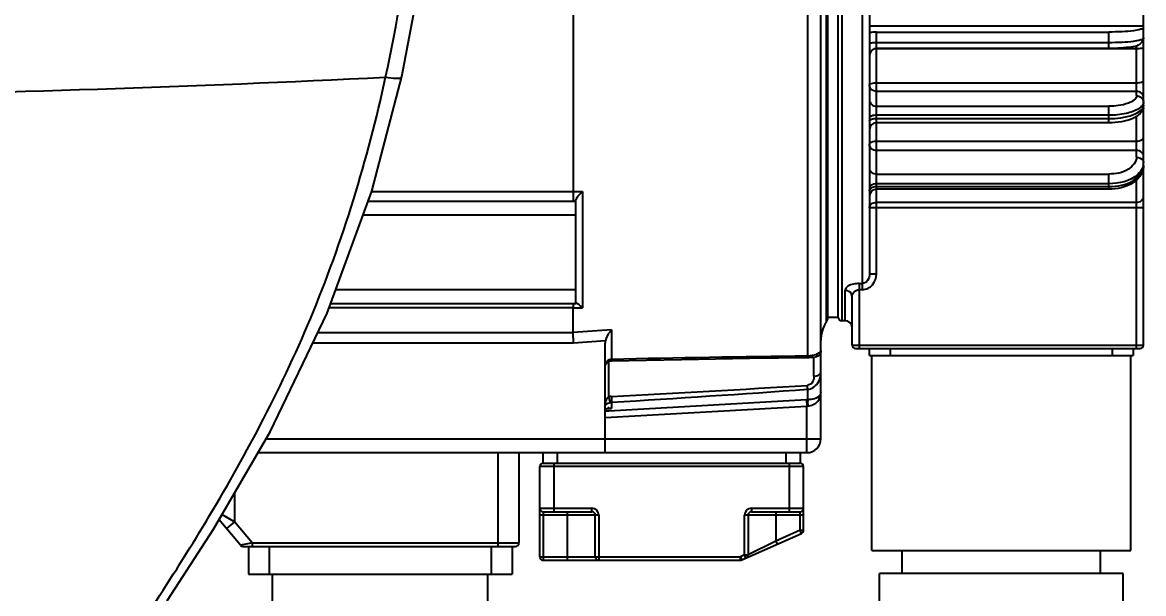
# Model space of a CAD drawing. Header units: millimetres. Extents: x 7426 to 8740, y 124 to 421.
# Drawn here: x 7946.94 to 7955.02, y 292.69 to 296.8 of the extents above; entities that cross this region are included whole.
import ezdxf

# ---------------------------------------------------------------- set-up
doc = ezdxf.new("R2010")
doc.units = ezdxf.units.MM
for name, color, linetype in [('外形图', 7, 'Continuous'), ('多重引线', 7, 'Continuous'), ('尺寸标注', 7, 'Continuous')]:
    doc.layers.add(name, color=color, linetype=linetype)
doc.styles.add('微软雅黑', font='msyh.ttc')
doc.dimstyles.new('尺寸标注_1_20比例', dxfattribs={"dimtxt": 2.1, "dimasz": 1.7, "dimexe": 0.5, "dimexo": 0.4, "dimgap": 0.5, "dimtad": 1, "dimdec": 1, "dimlfac": 20, "dimdsep": 46, "dimtxsty": '微软雅黑', "dimcen": 0.09, "dimadec": 0, "dimazin": 0, "dimtp": 0.01, "dimtm": 0.01, "dimtfac": 1, "dimtdec": 1, "dimtofl": 0, "dimtmove": 0, "dimatfit": 3, "dimfxl": 1, "dimtolj": 1, "dimarcsym": 0})

# ---------------------------------------------------------------- blocks, each defined once
blk = doc.blocks.new('*D1015')
at = {"layer": 'Defpoints', "color": 0}
for p in [(7955.019, 314.0922), (7955.019, 297.9355), (7930.6433, 285.6271)]:
    blk.add_point(p, dxfattribs=at)
at = {"layer": '尺寸标注', "color": 0, "linetype": 'Continuous', "lineweight": -2}
for p, q in [((7930.6433, 286.0271), (7930.6433, 314.5922)), ((7955.019, 298.3355), (7955.019, 314.5922)), ((7932.3433, 314.0922), (7953.319, 314.0922))]:
    blk.add_line(p, q, dxfattribs=at)
at = {"layer": '尺寸标注', "color": 0}
for points in [[(7932.3433, 314.3755), (7932.3433, 313.8088), (7930.6433, 314.0922)], [(7953.319, 313.8088), (7953.319, 314.3755), (7955.019, 314.0922)]]:
    blk.add_solid(points, dxfattribs=at)
at = {"layer": '尺寸标注', "color": 0, "insert": (7942.8312, 315.6781), "char_height": 2.1, "attachment_point": 5, "style": '微软雅黑'}
blk.add_mtext('\\A1;\\A1;487.5', dxfattribs=at)
blk = doc.blocks.new('*D1252')
at = {"layer": 'Defpoints', "color": 0}
for p in [(7955.019, 321.2126), (7955.019, 294.4815), (7929.7433, 267.4557)]:
    blk.add_point(p, dxfattribs=at)
at = {"layer": '多重引线', "color": 0, "lineweight": -2}
for p, q in [((7929.7433, 267.8557), (7929.7433, 321.7126)), ((7955.019, 294.8815), (7955.019, 321.7126)), ((7931.4433, 321.2126), (7953.319, 321.2126))]:
    blk.add_line(p, q, dxfattribs=at)
at = {"layer": '多重引线', "color": 0}
for points in [[(7931.4433, 321.496), (7931.4433, 320.9293), (7929.7433, 321.2126)], [(7953.319, 320.9293), (7953.319, 321.496), (7955.019, 321.2126)]]:
    blk.add_solid(points, dxfattribs=at)
at = {"layer": '多重引线', "color": 0, "insert": (7942.3812, 322.7986), "char_height": 2.1, "attachment_point": 5, "style": '微软雅黑'}
blk.add_mtext('\\A1;505.5', dxfattribs=at)

msp = doc.modelspace()

# ---------------------------------------------------------------- linework, layer by layer
at = {"layer": '外形图', "color": 0, "linetype": 'Continuous'}
for p, q in [((7952.694, 293.8065), (7952.694, 300.0182)), ((7952.7315, 299.2685), (7952.7315, 294.6447)), ((7952.744, 294.6674), (7952.744, 299.2458)), ((7952.819, 294.6815), (7952.819, 299.2317)), ((7952.844, 299.2567), (7952.844, 294.6565)), ((7952.994, 294.8799), (7952.994, 299.2567)), ((7953.044, 299.2067), (7953.044, 294.9937)), ((7952.5992, 294.4013), (7952.5992, 298.4372)), ((7950.9089, 298.3256), (7950.9089, 295.5876)), ((7955.019, 294.4815), (7955.019, 297.2203)), ((7955.019, 296.7775), (7953.044, 296.7775)), ((7953.094, 294.9937), (7953.094, 296.7347)), ((7953.094, 296.7347), (7954.769, 296.7347)), ((7954.769, 296.6168), (7954.769, 296.7347)), ((7953.094, 296.6603), (7954.769, 296.6603)), ((7954.969, 296.2776), (7954.969, 296.6357)), ((7953.094, 296.6135), (7953.0915, 296.6135)), ((7954.769, 296.6168), (7953.094, 296.6168)), ((7954.969, 296.6135), (7953.094, 296.6135)), ((7953.094, 296.3701), (7954.969, 296.3701)), ((7954.969, 296.3077), (7953.094, 296.3077)), ((7953.094, 296.2011), (7954.7692, 296.2011)), ((7954.769, 296.0818), (7954.769, 296.2011)), ((7954.769, 296.1358), (7953.094, 296.1358)), ((7953.094, 296.1127), (7954.769, 296.1127)), ((7954.769, 296.0818), (7953.094, 296.0818)), ((7954.969, 295.8343), (7954.969, 296.1297)), ((7953.094, 295.9497), (7954.969, 295.9497)), ((7954.969, 295.882), (7953.094, 295.882)), ((7953.094, 295.7125), (7954.7692, 295.7125)), ((7954.769, 295.603), (7954.769, 295.7125)), ((7954.969, 294.4565), (7954.969, 295.6713)), ((7949.4565, 295.5876), (7950.9763, 295.5876)), ((7950.9763, 295.5876), (7950.9763, 294.7494)), ((7954.769, 295.6424), (7953.094, 295.6424)), ((7953.094, 295.6226), (7954.769, 295.6226)), ((7954.769, 295.603), (7953.094, 295.603)), ((7949.4306, 295.5165), (7950.9289, 295.5165)), ((7950.9289, 294.7815), (7950.9289, 295.5225)), ((7953.094, 295.5093), (7954.969, 295.5093)), ((7950.9289, 295.4165), (7949.3941, 295.4165)), ((7955.019, 295.4691), (7953.044, 295.4691)), ((7953.044, 294.9937), (7953.094, 294.9937)), ((7949.1992, 294.8815), (7950.9289, 294.8815)), ((7952.869, 294.6565), (7952.869, 294.8752)), ((7952.969, 294.9241), (7952.969, 294.4565)), ((7952.969, 294.9241), (7952.994, 294.9241)), ((7952.994, 294.8799), (7952.969, 294.8799)), ((7949.1627, 294.7815), (7950.9289, 294.7815)), ((7950.9097, 294.7667), (7950.9089, 294.7494)), ((7950.9106, 294.7777), (7950.9097, 294.7667)), ((7952.919, 294.4815), (7952.919, 294.8299)), ((7950.9089, 294.7494), (7949.151, 294.7494)), ((7950.9089, 294.5709), (7950.9089, 294.7494)), ((7950.9089, 294.7494), (7950.9763, 294.7494)), ((7952.7315, 294.6447), (7952.744, 294.6674)), ((7952.744, 294.6815), (7952.819, 294.6815)), ((7952.869, 294.6565), (7952.844, 294.6565)), ((7949.0695, 294.5709), (7950.6189, 294.5709)), ((7950.6189, 294.5709), (7950.9089, 294.5709)), ((7951.1863, 294.5905), (7950.9089, 294.5709)), ((7950.9115, 294.4975), (7950.9089, 294.5709)), ((7951.1863, 294.5905), (7951.1863, 294.3775)), ((7949.0341, 294.4975), (7950.9115, 294.4975)), ((7950.9115, 294.4975), (7951.1412, 294.5139)), ((7951.1389, 293.7065), (7951.1389, 294.4942)), ((7952.919, 294.4815), (7955.019, 294.4815)), ((7952.944, 294.4565), (7954.994, 294.4565)), ((7953.044, 294.4065), (7953.044, 294.4565)), ((7953.194, 294.4565), (7953.194, 294.4065)), ((7954.794, 294.4065), (7954.794, 294.4565)), ((7954.944, 294.4565), (7954.944, 294.4065)), ((7951.1639, 294.3641), (7951.1639, 294.1087)), ((7951.1698, 294.3662), (7951.1849, 294.3673)), ((7952.5992, 294.4013), (7952.597, 294.4012)), ((7952.5971, 294.3916), (7952.6086, 294.3919)), ((7952.6362, 294.3941), (7952.6384, 294.3943)), ((7952.6384, 294.3943), (7952.6392, 294.3944)), ((7952.6392, 294.3944), (7952.6387, 294.3943)), ((7952.644, 294.2574), (7952.644, 294.3922)), ((7953.044, 294.4065), (7954.944, 294.4065)), ((7953.0615, 293.9515), (7953.0615, 294.4065)), ((7954.9265, 293.9515), (7954.9265, 294.4065)), ((7952.5992, 294.0879), (7952.5992, 294.1632)), ((7951.1389, 293.9584), (7952.594, 294.0422)), ((7952.5914, 294.0876), (7951.1664, 294.0057)), ((7951.1863, 294.07), (7951.1863, 294.0249)), ((7952.5914, 294.0876), (7952.594, 294.0422)), ((7952.5992, 294.0426), (7952.594, 294.0422)), ((7952.594, 293.7065), (7952.594, 294.0422)), ((7951.1664, 294.0057), (7951.1412, 294.0042)), ((7951.1495, 294.0228), (7951.1863, 294.0249)), ((7953.0615, 293.0015), (7953.0615, 293.9515)), ((7954.9265, 293.0015), (7954.9265, 293.9515)), ((7948.696, 293.8065), (7952.694, 293.8065)), ((7948.6377, 293.7065), (7952.594, 293.7065)), ((7950.3689, 293.0315), (7950.3689, 293.7065)), ((7950.5189, 293.7065), (7950.5189, 293.0565)), ((7950.6939, 293.6315), (7950.6939, 293.7065)), ((7950.7939, 293.7065), (7950.7939, 293.6315)), ((7952.444, 293.6315), (7952.444, 293.7065)), ((7952.544, 293.7065), (7952.544, 293.6315)), ((7950.6689, 292.9565), (7950.6689, 293.6065)), ((7952.569, 293.6065), (7950.6689, 293.6065)), ((7950.6939, 293.6315), (7952.544, 293.6315)), ((7950.7689, 293.6315), (7950.7689, 293.2815)), ((7952.469, 293.2815), (7952.469, 293.6315)), ((7952.569, 293.1477), (7952.569, 293.6065)), ((7948.4688, 293.4164), (7948.4688, 293.2077)), ((7948.4688, 293.2077), (7948.3785, 293.2615)), ((7950.6689, 293.3065), (7951.0439, 293.3065)), ((7951.0939, 293.2565), (7950.6689, 293.2565)), ((7950.6939, 293.2815), (7950.6939, 292.9315)), ((7950.6939, 293.2815), (7951.0439, 293.2815)), ((7950.8689, 292.9315), (7950.8689, 293.2815)), ((7951.0439, 293.2815), (7951.0439, 293.3065)), ((7951.0689, 292.9565), (7951.0689, 293.2565)), ((7951.0939, 293.2565), (7951.0939, 292.9315)), ((7952.144, 292.9696), (7952.144, 293.2565)), ((7952.569, 293.2565), (7952.144, 293.2565)), ((7952.169, 293.2565), (7952.169, 292.9696)), ((7952.194, 293.3065), (7952.194, 293.2815)), ((7952.194, 293.3065), (7952.569, 293.3065)), ((7952.194, 293.2815), (7952.544, 293.2815)), ((7952.369, 293.2815), (7952.369, 293.0698)), ((7952.544, 293.1477), (7952.544, 293.2815)), ((7948.5114, 293.0404), (7948.357, 293.2243)), ((7948.4688, 293.2077), (7948.4114, 293.1595)), ((7948.5958, 293.0565), (7948.4688, 293.2077)), ((7952.1246, 292.9336), (7952.5541, 293.1249)), ((7952.369, 293.0698), (7952.169, 292.9696)), ((7952.544, 293.1477), (7952.369, 293.0698)), ((7952.369, 293.0698), (7952.3791, 293.047)), ((7952.544, 293.1477), (7952.569, 293.1477)), ((7952.5541, 293.1249), (7952.544, 293.1477)), ((7948.5619, 293.05), (7948.5114, 293.0404)), ((7948.5305, 293.0315), (7950.4939, 293.0315)), ((7948.5958, 293.0565), (7948.5619, 293.05)), ((7948.5689, 293.0315), (7948.5689, 292.8315)), ((7948.5958, 293.0565), (7948.5958, 293.0315)), ((7948.5958, 293.0565), (7950.5189, 293.0565)), ((7948.7189, 293.0315), (7948.7189, 292.8315)), ((7950.3189, 293.0315), (7950.3189, 292.8315)), ((7950.4689, 293.0315), (7950.4689, 292.8315)), ((7953.0615, 293.0015), (7954.9265, 293.0015)), ((7953.2805, 292.8365), (7953.2805, 293.0015)), ((7954.7075, 292.8365), (7954.7075, 293.0015)), ((7950.6689, 292.9565), (7952.1144, 292.9565)), ((7950.6939, 292.9315), (7952.1144, 292.9315)), ((7952.144, 292.9696), (7952.1144, 292.9565)), ((7952.1144, 292.9315), (7952.1144, 292.9565)), ((7952.1144, 292.9565), (7952.1246, 292.9336)), ((7952.1541, 292.9468), (7952.144, 292.9696)), ((7952.144, 292.9696), (7952.169, 292.9696)), ((7948.5689, 292.8315), (7950.4689, 292.8315)), ((7948.7439, 292.5265), (7948.7439, 292.8315)), ((7950.2939, 292.5265), (7950.2939, 292.8315)), ((7953.1165, 292.3254), (7953.1165, 292.8365)), ((7954.8715, 292.8365), (7953.1165, 292.8365)), ((7954.8715, 292.3254), (7954.8715, 292.8365))]:
    msp.add_line(p, q, dxfattribs=at)
for points in [[(7949.6747, 296.4138), (7949.8152, 297.1504), (7949.9197, 297.9074), (7949.9898, 298.6188), (7950.0353, 299.2709), (7950.0635, 299.8622), (7950.0784, 300.3786), (7950.0826, 300.7772)], [(7948.3173, 293.1561), (7948.7254, 293.8571), (7949.1369, 294.7108), (7949.4575, 295.5904), (7949.6747, 296.4138)], [(7951.1416, 294.3352), (7951.1489, 294.3515), (7951.1597, 294.3625), (7951.1698, 294.3662)], [(7951.1849, 294.3673), (7951.6906, 294.3781), (7952.1808, 294.3865), (7952.5971, 294.3916)], [(7952.6086, 294.3919), (7952.6257, 294.3931), (7952.6362, 294.3941)], [(7947.0365, 291.6037), (7947.0785, 291.6115), (7947.2086, 291.6741), (7947.3475, 291.7947), (7947.5156, 291.9877), (7947.7225, 292.2625), (7947.986, 292.6432), (7948.3173, 293.1561)]]:
    msp.add_lwpolyline(points, dxfattribs=at)
for centre, radius, start, end in [((7953.094, 296.5668), 0.05, 90, 180), ((7953.0935, 296.3734), 0.2401, 90.46484, 94.566), ((7943.3724, 421.4095), 125.1527, 270.930898, 272.832785), ((7954.9765, 296.2314), 0.0426, 0.03306, 9.12745), ((7953.094, 296.0318), 0.05, 90, 180), ((7954.925, 295.7947), 0.0941, 348.20703, 359.92884), ((7953.094, 295.553), 0.05, 90, 180), ((7952.944, 294.513), 0.25, 148.21167, 180), ((7952.844, 294.6815), 0.025, 180, 270), ((7952.869, 294.6065), 0.05, 0, 90), ((7951.2269, 294.4942), 0.088, 167.07525, 180.03183), ((7952.944, 294.4815), 0.025, 180, 270), ((7954.994, 294.4815), 0.025, 270, 0), ((7951.1864, 293.9927), 0.3847, 90.99534, 91.48565), ((7951.1883, 293.873), 0.5044, 90.22858, 90.97732), ((7953.5846, 193.9637), 100.4424, 90.563388, 91.368185), ((7944.0616, 433.2008), 139.2714, 272.931274, 273.513456), ((7944.1508, 411.4398), 117.5805, 273.43036, 274.12035), ((7951.189, 294.0099), 0.1019, 92.99557, 104.2583), ((7957.2767, 294.4735), 6.1037, 183.39834, 183.79021), ((7952.6103, 293.7586), 0.3295, 91.93093, 93.29741), ((7951.1671, 293.9905), 0.0378, 93.09506, 96.97753), ((7952.594, 293.8065), 0.1, 270, 0), ((7950.6939, 293.6065), 0.025, 90, 180), ((7952.544, 293.6065), 0.025, 0, 90), ((7950.6939, 293.3065), 0.025, 180, 270), ((7951.0439, 293.2565), 0.05, 0, 90), ((7951.0439, 293.2565), 0.025, 0, 89.99975), ((7952.194, 293.2565), 0.05, 90, 180), ((7952.194, 293.2565), 0.025, 90, 180), ((7952.544, 293.3065), 0.025, 270, 0), ((7952.544, 293.1477), 0.025, 294, 0), ((7948.5305, 293.0565), 0.025, 220.00002, 270.00005), ((7950.4939, 293.0565), 0.025, 270, 0), ((7950.6939, 292.9565), 0.025, 180, 270), ((7951.0939, 292.9565), 0.025, 180, 270), ((7952.1144, 292.9565), 0.025, 270, 294), ((7952.144, 292.9696), 0.025, 294.00012, 0.00002)]:
    msp.add_arc(centre, radius, start, end, dxfattribs=at)
for points, knots in [([(7949.5576, 296.4097), (7949.7248, 297.1789), (7949.9011, 298.6724), (7949.9638, 300.1698), (7949.9638, 300.881)], [0, 0, 0, 0, 0.525349, 1, 1, 1, 1]), ([(7953.094, 296.7347), (7953.0822, 296.7347), (7953.0704, 296.7317), (7953.044, 296.7332), (7953.044, 296.7281)], [0, 0, 0, 0, 0.697502, 1, 1, 1, 1]), ([(7955.019, 296.7673), (7955.019, 296.7597), (7954.9846, 296.7506), (7954.9401, 296.7423), (7954.8589, 296.736), (7954.8009, 296.7347), (7954.769, 296.7347)], [0, 0, 0, 0, 0.089244, 0.305717, 0.624786, 1, 1, 1, 1]), ([(7953.044, 296.6538), (7953.044, 296.6589), (7953.0704, 296.6574), (7953.0822, 296.6603), (7953.094, 296.6603)], [0, 0, 0, 0, 0.302484, 1, 1, 1, 1]), ([(7955.019, 296.6929), (7955.019, 296.6712), (7954.9865, 296.6337), (7954.9228, 296.6257), (7954.8519, 296.6178), (7954.7982, 296.6168), (7954.769, 296.6168)], [0, 0, 0, 0, 0.233404, 0.424799, 0.686408, 1, 1, 1, 1]), ([(7954.769, 296.6603), (7954.8009, 296.6603), (7954.8589, 296.6617), (7954.9401, 296.6679), (7954.9846, 296.6762), (7955.019, 296.6853), (7955.019, 296.6929)], [0, 0, 0, 0, 0.375192, 0.694315, 0.910761, 1, 1, 1, 1]), ([(7955.019, 296.6231), (7955.019, 296.6177), (7954.9936, 296.6155), (7954.9809, 296.6135), (7954.969, 296.6135)], [0, 0, 0, 0, 0.312496, 1, 1, 1, 1]), ([(7947.0389, 291.604), (7947.0739, 291.6082), (7947.1537, 291.6515), (7947.3253, 291.815), (7947.571, 292.1418), (7947.9046, 292.632), (7948.2828, 293.2305), (7948.6717, 293.9144), (7949.1675, 294.9585), (7949.4285, 295.8163), (7949.5576, 296.4097)], [0, 0, 0, 0, 0.019255, 0.047233, 0.129589, 0.240589, 0.370862, 0.515084, 0.669082, 1, 1, 1, 1]), ([(7949.5576, 296.4097), (7949.5843, 296.4052), (7949.6154, 296.4029), (7949.6719, 296.4015), (7949.6747, 296.4138)], [0, 0, 0, 0, 0.683072, 1, 1, 1, 1]), ([(7954.969, 296.3701), (7954.9809, 296.3701), (7954.9965, 296.3711), (7955.019, 296.3802), (7955.019, 296.3864)], [0, 0, 0, 0, 0.656921, 1, 1, 1, 1]), ([(7953.044, 296.3539), (7953.044, 296.3601), (7953.0665, 296.3692), (7953.0821, 296.3701), (7953.094, 296.3701)], [0, 0, 0, 0, 0.343079, 1, 1, 1, 1]), ([(7953.094, 296.3077), (7953.0814, 296.3077), (7953.0556, 296.3166), (7953.044, 296.3419), (7953.044, 296.3539)], [0, 0, 0, 0, 0.513978, 1, 1, 1, 1]), ([(7955.019, 296.2615), (7955.019, 296.2734), (7955.0074, 296.2987), (7954.9817, 296.3077), (7954.969, 296.3077)], [0, 0, 0, 0, 0.486022, 1, 1, 1, 1]), ([(7953.044, 296.2473), (7953.044, 296.2354), (7953.0556, 296.2101), (7953.0814, 296.2011), (7953.094, 296.2011)], [0, 0, 0, 0, 0.486022, 1, 1, 1, 1]), ([(7954.969, 296.2776), (7954.969, 296.2511), (7954.884, 296.2051), (7954.8169, 296.2011), (7954.7692, 296.2011)], [0, 0, 0, 0, 0.35776, 1, 1, 1, 1]), ([(7955.019, 296.2084), (7955.019, 296.1865), (7954.9974, 296.1416), (7954.9334, 296.1062), (7954.8561, 296.0861), (7954.7991, 296.0818), (7954.769, 296.0818)], [0, 0, 0, 0, 0.215856, 0.439716, 0.703455, 1, 1, 1, 1]), ([(7954.769, 296.1127), (7954.8287, 296.1127), (7954.9127, 296.1176), (7955.019, 296.1751), (7955.019, 296.2084)], [0, 0, 0, 0, 0.64227, 1, 1, 1, 1]), ([(7954.9856, 296.1836), (7954.9583, 296.1656), (7954.8852, 296.1427), (7954.8109, 296.1358), (7954.769, 296.1358)], [0, 0, 0, 0, 0.438119, 1, 1, 1, 1]), ([(7955.019, 296.1898), (7955.019, 296.188), (7955.0178, 296.1839), (7955.0149, 296.181), (7955.0133, 296.1796)], [0, 0, 0, 0, 0.453568, 1, 1, 1, 1]), ([(7953.094, 296.1358), (7953.0821, 296.1358), (7953.0653, 296.1348), (7953.044, 296.1233), (7953.044, 296.1166)], [0, 0, 0, 0, 0.64227, 1, 1, 1, 1]), ([(7954.969, 295.9497), (7954.9755, 295.9497), (7954.9941, 295.951), (7955.019, 295.9642), (7955.019, 295.9776)], [0, 0, 0, 0, 0.32353, 1, 1, 1, 1]), ([(7953.044, 295.9217), (7953.044, 295.9255), (7953.0526, 295.9454), (7953.0776, 295.9497), (7953.094, 295.9497)], [0, 0, 0, 0, 0.187333, 1, 1, 1, 1]), ([(7953.094, 295.882), (7953.0816, 295.882), (7953.0575, 295.8883), (7953.044, 295.9111), (7953.044, 295.9217)], [0, 0, 0, 0, 0.540463, 1, 1, 1, 1]), ([(7954.969, 295.8343), (7954.969, 295.7996), (7954.9026, 295.725), (7954.8178, 295.7125), (7954.7692, 295.7125)], [0, 0, 0, 0, 0.416587, 1, 1, 1, 1]), ([(7955.019, 295.8423), (7955.019, 295.8529), (7955.0055, 295.8757), (7954.9815, 295.882), (7954.969, 295.882)], [0, 0, 0, 0, 0.459531, 1, 1, 1, 1]), ([(7953.044, 295.7522), (7953.044, 295.7416), (7953.0575, 295.7188), (7953.0816, 295.7125), (7953.094, 295.7125)], [0, 0, 0, 0, 0.459531, 1, 1, 1, 1]), ([(7955.019, 295.7748), (7955.019, 295.7501), (7955.0023, 295.6983), (7954.9183, 295.6224), (7954.8284, 295.603), (7954.769, 295.603)], [0, 0, 0, 0, 0.223983, 0.461672, 1, 1, 1, 1]), ([(7954.769, 295.6226), (7954.8298, 295.6226), (7954.936, 295.6381), (7955.019, 295.7314), (7955.019, 295.7748)], [0, 0, 0, 0, 0.583441, 1, 1, 1, 1]), ([(7955.0105, 295.7552), (7955.003, 295.738), (7954.9437, 295.6644), (7954.8419, 295.6424), (7954.769, 295.6424)], [0, 0, 0, 0, 0.2048, 1, 1, 1, 1]), ([(7955.0152, 295.8098), (7955.0165, 295.8074), (7955.0184, 295.8025), (7955.019, 295.7972), (7955.019, 295.7946)], [0, 0, 0, 0, 0.506281, 1, 1, 1, 1]), ([(7950.9089, 295.5876), (7950.9088, 295.5809), (7950.9088, 295.5581), (7950.9084, 295.5352), (7950.9098, 295.5193)], [0, 0, 0, 0, 0.296324, 1, 1, 1, 1]), ([(7950.9313, 295.5316), (7950.9334, 295.5366), (7950.9457, 295.5574), (7950.9625, 295.5751), (7950.9763, 295.5876)], [0, 0, 0, 0, 0.225945, 1, 1, 1, 1]), ([(7953.094, 295.6424), (7953.0876, 295.6424), (7953.0682, 295.6409), (7953.044, 295.6259), (7953.044, 295.612)], [0, 0, 0, 0, 0.315815, 1, 1, 1, 1]), ([(7950.9289, 295.5225), (7950.9289, 295.5239), (7950.9295, 295.527), (7950.9306, 295.53), (7950.9313, 295.5316)], [0, 0, 0, 0, 0.442118, 1, 1, 1, 1]), ([(7954.969, 295.5093), (7954.9815, 295.5093), (7955.0057, 295.5158), (7955.019, 295.5388), (7955.019, 295.5495)], [0, 0, 0, 0, 0.53818, 1, 1, 1, 1]), ([(7953.044, 295.4691), (7953.044, 295.4717), (7953.0447, 295.4771), (7953.0466, 295.4821), (7953.0478, 295.4845)], [0, 0, 0, 0, 0.494086, 1, 1, 1, 1]), ([(7952.994, 294.8799), (7953.0211, 294.8799), (7953.077, 294.9091), (7953.094, 294.9663), (7953.094, 294.9937)], [0, 0, 0, 0, 0.496702, 1, 1, 1, 1]), ([(7953.044, 294.9937), (7953.044, 294.9772), (7953.0378, 294.9452), (7953.0082, 294.9241), (7952.994, 294.9241)], [0, 0, 0, 0, 0.539043, 1, 1, 1, 1]), ([(7952.969, 294.9241), (7952.9555, 294.9241), (7952.9204, 294.921), (7952.869, 294.9), (7952.869, 294.8752)], [0, 0, 0, 0, 0.351525, 1, 1, 1, 1]), ([(7952.919, 294.8299), (7952.919, 294.8416), (7952.9071, 294.8666), (7952.8816, 294.8752), (7952.869, 294.8752)], [0, 0, 0, 0, 0.482379, 1, 1, 1, 1]), ([(7952.919, 294.8299), (7952.919, 294.8411), (7952.9286, 294.867), (7952.9549, 294.8799), (7952.969, 294.8799)], [0, 0, 0, 0, 0.443202, 1, 1, 1, 1]), ([(7950.9763, 294.7494), (7950.9682, 294.7577), (7950.9543, 294.769), (7950.9381, 294.7815), (7950.9311, 294.7815)], [0, 0, 0, 0, 0.625167, 1, 1, 1, 1]), ([(7951.1863, 294.5905), (7951.1815, 294.5857), (7951.1618, 294.5634), (7951.1463, 294.5363), (7951.1412, 294.5139)], [0, 0, 0, 0, 0.230122, 1, 1, 1, 1]), ([(7952.694, 294.4418), (7952.694, 294.4341), (7952.6718, 294.4157), (7952.6502, 294.4086), (7952.634, 294.4053)], [0, 0, 0, 0, 0.316832, 1, 1, 1, 1]), ([(7952.694, 294.4418), (7952.694, 294.4291), (7952.6832, 294.4027), (7952.6567, 294.3922), (7952.644, 294.3922)], [0, 0, 0, 0, 0.498702, 1, 1, 1, 1]), ([(7951.1673, 294.3751), (7951.1688, 294.3758), (7951.1718, 294.3768), (7951.1749, 294.3773), (7951.1764, 294.3773)], [0, 0, 0, 0, 0.510018, 1, 1, 1, 1]), ([(7951.1733, 294.3689), (7951.1728, 294.3682), (7951.1719, 294.367), (7951.1704, 294.3663), (7951.1698, 294.3662)], [0, 0, 0, 0, 0.554149, 1, 1, 1, 1]), ([(7951.1764, 294.3773), (7951.1761, 294.3757), (7951.1753, 294.3728), (7951.1741, 294.37), (7951.1733, 294.3689)], [0, 0, 0, 0, 0.555336, 1, 1, 1, 1]), ([(7951.1863, 294.3775), (7951.1862, 294.375), (7951.1855, 294.3726), (7951.1858, 294.3673), (7951.1849, 294.3673)], [0, 0, 0, 0, 0.722658, 1, 1, 1, 1]), ([(7952.5992, 294.4013), (7952.599, 294.3989), (7952.5984, 294.3965), (7952.598, 294.3916), (7952.5971, 294.3916)], [0, 0, 0, 0, 0.723843, 1, 1, 1, 1]), ([(7952.6388, 294.3943), (7952.6401, 294.3943), (7952.6423, 294.3947), (7952.644, 294.3928), (7952.644, 294.3922)], [0, 0, 0, 0, 0.672501, 1, 1, 1, 1]), ([(7952.5992, 294.1632), (7952.6267, 294.1649), (7952.6814, 294.1988), (7952.694, 294.2569), (7952.694, 294.2846)], [0, 0, 0, 0, 0.498607, 1, 1, 1, 1]), ([(7952.644, 294.2574), (7952.6501, 294.2574), (7952.6685, 294.2587), (7952.694, 294.2711), (7952.694, 294.2846)], [0, 0, 0, 0, 0.313807, 1, 1, 1, 1]), ([(7952.644, 294.2574), (7952.644, 294.244), (7952.64, 294.2139), (7952.6122, 294.1922), (7952.5966, 294.1912)], [0, 0, 0, 0, 0.462909, 1, 1, 1, 1]), ([(7952.5992, 294.1632), (7952.599, 294.1649), (7952.598, 294.1742), (7952.5972, 294.1836), (7952.5966, 294.1912)], [0, 0, 0, 0, 0.182677, 1, 1, 1, 1]), ([(7952.5992, 294.0426), (7952.6261, 294.044), (7952.6765, 294.0676), (7952.694, 294.118), (7952.694, 294.1399)], [0, 0, 0, 0, 0.551098, 1, 1, 1, 1]), ([(7952.694, 294.1399), (7952.694, 294.1335), (7952.6785, 294.0959), (7952.6308, 294.0888), (7952.5992, 294.0879)], [0, 0, 0, 0, 0.16833, 1, 1, 1, 1]), ([(7951.1389, 294.043), (7951.1389, 294.0473), (7951.1525, 294.0593), (7951.166, 294.0641), (7951.1764, 294.0678)], [0, 0, 0, 0, 0.280296, 1, 1, 1, 1]), ([(7951.1639, 294.1087), (7951.1652, 294.1045), (7951.1692, 294.0909), (7951.1733, 294.0773), (7951.1764, 294.0678)], [0, 0, 0, 0, 0.302671, 1, 1, 1, 1]), ([(7951.1764, 294.0678), (7951.178, 294.0684), (7951.1813, 294.0694), (7951.1846, 294.0699), (7951.1863, 294.07)], [0, 0, 0, 0, 0.502456, 1, 1, 1, 1]), ([(7952.5992, 294.0879), (7952.599, 294.0854), (7952.5985, 294.0703), (7952.5988, 294.0552), (7952.5992, 294.0426)], [0, 0, 0, 0, 0.167523, 1, 1, 1, 1]), ([(7951.1537, 294.0255), (7951.155, 294.0261), (7951.158, 294.0272), (7951.161, 294.0278), (7951.1625, 294.0279)], [0, 0, 0, 0, 0.49605, 1, 1, 1, 1])]:
    msp.add_open_spline(points, degree=3, knots=knots, dxfattribs=at)
for points in [[(7954.969, 296.2776), (7954.9901, 296.2776), (7955.0152, 296.259), (7955.0185, 296.2382)], [(7955.019, 296.2314), (7955.019, 296.2227), (7955.0155, 296.2138), (7955.0105, 296.2067)], [(7955.0105, 296.2067), (7955.004, 296.1974), (7954.995, 296.1899), (7954.9856, 296.1836)], [(7953.044, 296.0935), (7953.044, 296.1002), (7953.0524, 296.1047), (7953.0586, 296.1071)], [(7953.0586, 296.1071), (7953.0698, 296.1113), (7953.0821, 296.1127), (7953.094, 296.1127)], [(7954.969, 295.8343), (7954.9865, 295.8343), (7955.0072, 295.8252), (7955.0152, 295.8098)], [(7955.0171, 295.7755), (7955.0156, 295.7685), (7955.0134, 295.7617), (7955.0105, 295.7552)], [(7953.044, 295.5921), (7953.044, 295.6008), (7953.0512, 295.6091), (7953.0586, 295.6137)], [(7953.0586, 295.6137), (7953.069, 295.62), (7953.0818, 295.6226), (7953.094, 295.6226)], [(7953.0478, 295.4845), (7953.0504, 295.4895), (7953.0542, 295.494), (7953.0586, 295.4975)], [(7953.0586, 295.4975), (7953.0683, 295.5053), (7953.0816, 295.5093), (7953.094, 295.5093)], [(7951.1407, 294.3343), (7951.1437, 294.3502), (7951.1524, 294.3686), (7951.1673, 294.3751)], [(7952.634, 294.4053), (7952.6226, 294.4029), (7952.6109, 294.4017), (7952.5992, 294.4013)], [(7951.1442, 294.0793), (7951.1423, 294.0737), (7951.141, 294.0678), (7951.1402, 294.0619)], [(7951.1511, 294.0943), (7951.1482, 294.0896), (7951.1459, 294.0845), (7951.1442, 294.0793)], [(7951.1639, 294.1087), (7951.1588, 294.1048), (7951.1545, 294.0998), (7951.1511, 294.0943)], [(7951.1389, 294.0006), (7951.1389, 294.0102), (7951.1449, 294.0215), (7951.1537, 294.0255)], [(7951.1651, 294.0282), (7951.1722, 294.0286), (7951.1795, 294.0272), (7951.1863, 294.0249)]]:
    msp.add_open_spline(points, degree=3, dxfattribs=at)

# ---------------------------------------------------------------- dimensions: what is measured, and where the dimension line sits
at = {"layer": '多重引线'}
dim = msp.add_linear_dim(base=(7955.019, 321.2126), p1=(7929.7433, 267.4557), p2=(7955.019, 294.4815), dimstyle='尺寸标注_1_20比例', dxfattribs=at)
dim.commit()
dim.dimension.update_dxf_attribs({"geometry": '*D1252', "text_midpoint": (7942.3812, 322.7986)})
at = {"layer": '尺寸标注', "color": 0, "linetype": 'Continuous'}
dim = msp.add_linear_dim(base=(7955.019, 314.0922), p1=(7930.6433, 285.6271), p2=(7955.019, 297.9355), text='\\A1;487.5', dimstyle='尺寸标注_1_20比例', override={"dimtxsty": '微软雅黑'}, dxfattribs=at)
dim.commit()
dim.dimension.update_dxf_attribs({"geometry": '*D1015', "text_midpoint": (7942.8312, 315.6781)})

doc.saveas('drawing.dxf')
